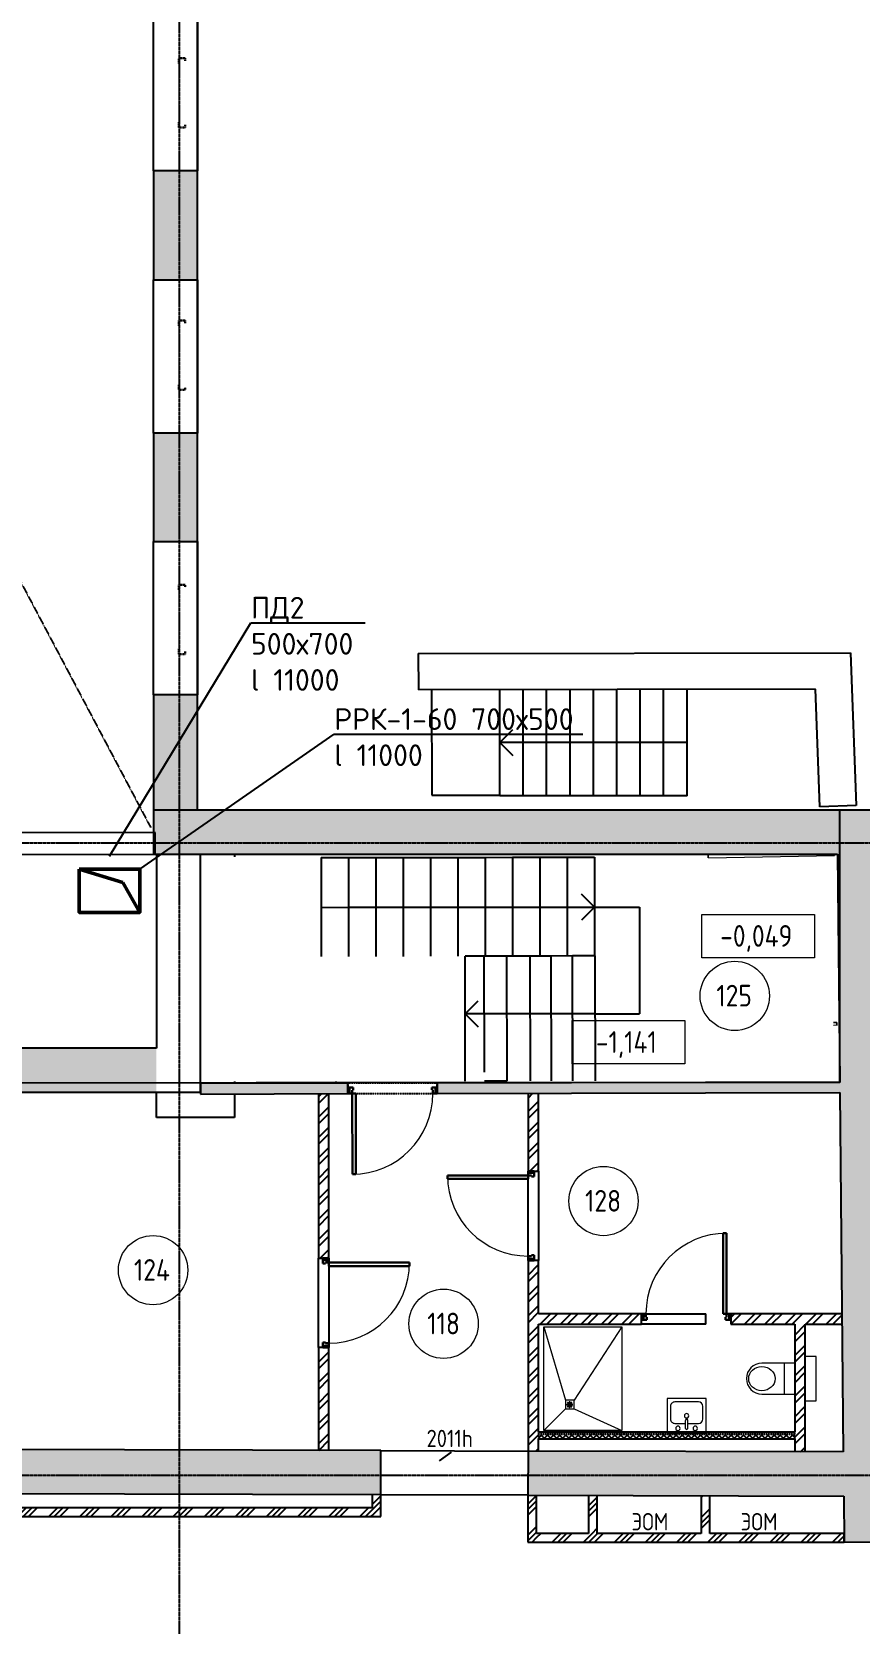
# Model space of a CAD drawing. Header units: millimetres. Extents: x -99936 to 523262, y -63190 to 327013.
# Drawn here: x 29404 to 38965, y 11537 to 29916 of the extents above; entities that cross this region are included whole.
import ezdxf
from ezdxf import colors
from ezdxf.entities.mleader import LeaderData, LeaderLine
from ezdxf.math import Vec2, Vec3

# ---------------------------------------------------------------- set-up
doc = ezdxf.new("R2010")
doc.units = ezdxf.units.MM
for name, pattern in [('ADSK_Линия сетки', [25, 20, -2.5, 0, -2.5]), ('ADSK_Сверху', [4.5, 3, -1.5]), ('ADSK_Снесено', [4.5, 3, -1.5])]:
    doc.linetypes.add(name, pattern=pattern)
for name, color, linetype, lineweight, true_color in [('_ Окна', 5, 'Continuous', 30, 0x0000ff), ('Линии', 7, 'Continuous', 9, 0x00a600), ('Обобщенные модели', 5, 'Continuous', 18, 0x0000ff), ('Стены внутренние', 5, 'Continuous', 18, 0x0000ff), ('Стены наружные', 1, 'ADSK_Снесено', 18, 0xff0000)]:
    doc.layers.add(name, color=color, linetype=linetype, lineweight=lineweight, true_color=true_color)
for name, color, linetype, lineweight in [('Аннотация', 7, 'Continuous', 9), ('Двери', 251, 'Continuous', 18), ('Лестницы', 7, 'Continuous', 18), ('Марки помещений', 7, 'Continuous', 20), ('Окна', 251, 'Continuous', 18), ('Отметки', 7, 'Continuous', 9), ('Перекрытие', 7, 'Continuous', 18), ('ПОДПОР', 1, 'Continuous', 50), ('Сантехника', 251, 'Continuous', 18), ('Сантехническое оборудование', 251, 'Continuous', 9), ('Стрелки вверх', 7, 'Continuous', 18)]:
    doc.layers.add(name, color=color, linetype=linetype, lineweight=lineweight)
doc.styles.add('GOST Common_1', font='GOST Common_0.ttf', dxfattribs={"width": 0.9, "height": 200})
doc.styles.add('GOST Common_2', font='GOST Common_0.ttf', dxfattribs={"width": 0.9, "height": 250})
doc.styles.add('ISOCPEUR', font='isocpeur.ttf', dxfattribs={"height": 250})
pattern_1 = [(45, (0, 0), (-179.6051, 179.6051), []), (45, (63.5, 0), (0, 359.2102), []), (45, (-63.5, 0), (0, 359.2102), [])]
pattern_2 = [(45, (0, 0), (-117.8655, 117.8655), []), (45, (78.58, 0), (-117.8655, 117.8655), [])]

# ---------------------------------------------------------------- blocks, each defined once
blk = doc.blocks.new('Витраж-тент со смещением вовне - 60мм 30 сдвиг-1467065-01 План 1-го этажа маркировочный')
at = {"layer": '_ Окна', "color": 161, "linetype": 'ADSK_Сверху', "true_color": 0xaaaaff}
for p, q in [((-400, 25), (-400, -45)), ((-400, 25), (-370, 25)), ((-400, -45), (-400, 25)), ((400, 25), (370, 25)), ((400, -45), (400, 25)), ((400, -45), (400, 25)), ((-340, -45), (-400, -45)), ((-340, -35), (-340, -45)), ((340, -35), (340, -45)), ((340, -45), (400, -45))]:
    blk.add_line(p, q, dxfattribs=at)
at = {"layer": 'Окна', "color": 161, "linetype": 'ADSK_Сверху', "true_color": 0xaaaaff}
blk.add_line((-340, -45), (340, -45), dxfattribs=at)
blk = doc.blocks.new('Типовая двутавровая балка _АСТО 20-93_ Балки - 75х140мм-790341-01 План 1-го этажа маркировочный')
at = {"layer": 'Линии', "color": 8, "lineweight": 18, "true_color": 0x808080}
for p, q in [((736, 3), (698, 3)), ((699, 37), (736, 37)), ((736, 37), (736, 0))]:
    blk.add_line(p, q, dxfattribs=at)
at = {"layer": 'Линии', "color": 252, "lineweight": 18, "true_color": 0x8c8c8c}
for p, q in [((736, 37), (699, 37)), ((699, 37), (736, 37)), ((736, 37), (736, 15)), ((736, 15), (736, 37)), ((736, 15), (736, 3)), ((736, 15), (736, 3)), ((736, 0), (736, 3))]:
    blk.add_line(p, q, dxfattribs=at)
at = {"layer": 'Линии', "color": 252, "lineweight": 18, "true_color": 0x979797}
for p in [(699, 37), (736, 3)]:
    blk.add_line(p, (736, 37), dxfattribs=at)
blk = doc.blocks.new('Типовая двутавровая балка _АСТО 20-93_ Балки - 75х140мм-790745-01 План 1-го этажа маркировочный')
at = {"layer": 'Линии', "color": 252, "lineweight": 18, "true_color": 0x979797}
for p, q in [((-730, 5), (-730, 3)), ((-730, -3), (-730, -37)), ((-725, -38), (730, -38)), ((730, -38), (730, -25))]:
    blk.add_line(p, q, dxfattribs=at)
at = {"layer": 'Линии', "color": 8, "lineweight": 18, "true_color": 0x808080}
for p, q in [((-730, -37), (-730, 5)), ((-652, 3), (-730, 3)), ((-354, -3), (-730, -3)), ((-725, -38), (730, -38)), ((730, -25), (730, -38))]:
    blk.add_line(p, q, dxfattribs=at)
at = {"layer": 'Линии', "color": 252, "lineweight": 18, "true_color": 0x8c8c8c}
for p, q in [((-730, 3), (-730, 4)), ((-730, 3), (-730, 4)), ((-730, 3), (-730, -3)), ((-730, -15), (-730, -3)), ((-730, -15), (-730, -3)), ((-730, -37), (-730, -15)), ((-730, -15), (-730, -37)), ((-725, -38), (730, -38)), ((-725, -38), (730, -38)), ((730, -38), (730, -25)), ((730, -25), (730, -38))]:
    blk.add_line(p, q, dxfattribs=at)
blk = doc.blocks.new('AC_Дверь_Однопольная - Д-19п 1030х2200h-2319717-01 План 1-го этажа маркировочный')
at = {"layer": 'Двери', "lineweight": 30}
for p, q in [((-465, 990), (-425, 990)), ((-465, 60), (-465, 990)), ((-425, 990), (-425, 60)), ((-515, 60), (-495, 60)), ((-515, -10), (-515, 60)), ((-495, 60), (-465, 60)), ((-495, -10), (-495, 60)), ((-495, 60), (-495, -10)), ((-425, 60), (-465, 60)), ((-465, 60), (-465, 20)), ((-465, 20), (-455, 20)), ((-455, 20), (-455, -10)), ((455, 20), (465, 20)), ((455, -10), (455, 20)), ((465, 60), (495, 60)), ((465, 20), (465, 60)), ((495, 60), (495, -10)), ((495, 60), (515, 60)), ((495, -10), (495, 60)), ((515, 60), (515, -10)), ((-495, -10), (-515, -10)), ((-455, -10), (-495, -10)), ((495, -10), (455, -10)), ((515, -10), (495, -10))]:
    blk.add_line(p, q, dxfattribs=at)
at = {"layer": 'Двери'}
blk.add_arc((-465, 60), 930, 0, 90, dxfattribs=at)
blk = doc.blocks.new('AC_Дверь_Однопольная - Д-18л 1030х2200h-2319665-01 План 1-го этажа маркировочный')
at = {"layer": 'Двери', "lineweight": 30}
for p, q in [((465, 990), (425, 990)), ((425, 990), (425, 60)), ((465, 60), (465, 990)), ((-495, 60), (-515, 60)), ((-515, 60), (-515, -10)), ((-465, 60), (-495, 60)), ((-495, 60), (-495, -10)), ((-495, -10), (-495, 60)), ((-465, 20), (-465, 60)), ((-455, 20), (-465, 20)), ((-455, -10), (-455, 20)), ((425, 60), (465, 60)), ((465, 20), (455, 20)), ((455, 20), (455, -10)), ((495, 60), (465, 60)), ((465, 60), (465, 20)), ((495, -10), (495, 60)), ((515, 60), (495, 60)), ((495, 60), (495, -10)), ((515, -10), (515, 60)), ((-515, -10), (-495, -10)), ((-495, -10), (-455, -10)), ((455, -10), (495, -10)), ((495, -10), (515, -10))]:
    blk.add_line(p, q, dxfattribs=at)
at = {"layer": 'Двери'}
blk.add_arc((465, 60), 930, 90, 180, dxfattribs=at)
blk = doc.blocks.new('AC_Дверь_Однопольная - Д-5л 1030х2200h-1983131-01 План 1-го этажа маркировочный')
at = {"layer": 'Двери', "lineweight": 30}
for p, q in [((465, 990), (425, 990)), ((425, 990), (425, 60)), ((465, 60), (465, 990)), ((-495, 60), (-515, 60)), ((-515, 60), (-515, -10)), ((-465, 60), (-495, 60)), ((-495, 60), (-495, -10)), ((-495, -10), (-495, 60)), ((-465, 20), (-465, 60)), ((-455, 20), (-465, 20)), ((-455, -10), (-455, 20)), ((425, 60), (465, 60)), ((465, 20), (455, 20)), ((455, 20), (455, -10)), ((495, 60), (465, 60)), ((465, 60), (465, 20)), ((495, -10), (495, 60)), ((515, 60), (495, 60)), ((495, 60), (495, -10)), ((515, -10), (515, 60)), ((-515, -10), (-495, -10)), ((-495, -10), (-455, -10)), ((455, -10), (495, -10)), ((495, -10), (515, -10))]:
    blk.add_line(p, q, dxfattribs=at)
at = {"layer": 'Двери'}
blk.add_arc((465, 60), 930, 90, 180, dxfattribs=at)
blk = doc.blocks.new('Туалет подвесной-Moderna R-Laufen - 000 White-2319019-01 План 1-го этажа маркировочный')
at = {"layer": 'Обобщенные модели'}
for p, q in [((-53, 442), (-53, 70)), ((303, 70), (303, 442)), ((-43, 180), (293, 180))]:
    blk.add_line(p, q, dxfattribs=at)
for centre, radius, start, end in [((125, 442), 178, 360, 180), ((-43, 190), 9.89, 180, 270), ((293, 190), 9.89, 270, 360), ((-43, 70), 9.89, 180, 270), ((293, 70), 9.89, 270, 360)]:
    blk.add_arc(centre, radius, start, end, dxfattribs=at)
blk.add_ellipse((125, 441), major_axis=(0, 152), ratio=0.916517, dxfattribs=at)
at = {"layer": 'Сантехника'}
for p, q in [((-130, -60), (-130, -185)), ((380, -185), (380, -60)), ((-130, -185), (380, -185))]:
    blk.add_line(p, q, dxfattribs=at)
blk = doc.blocks.new('4-slope_shower_with_drain_2858 - 1000х1200-2157423-01 План 1-го этажа маркировочный')
at = {"layer": 'Сантехническое оборудование'}
for p, q in [((-300, -300), (-300, 900)), ((-300, 900), (600, 900)), ((-300, 900), (-50, 50)), ((600, 900), (50, 50)), ((600, 900), (600, -300)), ((50, 50), (-50, 50)), ((-50, 50), (-50, -50)), ((-28, 5), (-11, 2)), ((-9, 6), (-23, 16)), ((-16, 23), (-6, 9)), ((-2, 11), (-5, 28)), ((5, 28), (2, 11)), ((6, 9), (16, 23)), ((23, 16), (9, 6)), ((11, 2), (28, 5)), ((50, -50), (50, 50)), ((-300, -300), (-50, -50)), ((-50, -50), (50, -50)), ((-11, -2), (-28, -5)), ((-23, -16), (-9, -6)), ((-6, -9), (-16, -23)), ((-5, -28), (-2, -11)), ((2, -11), (5, -28)), ((16, -23), (6, -9)), ((9, -6), (23, -16)), ((28, -5), (11, -2)), ((50, -50), (600, -300)), ((600, -300), (-300, -300))]:
    blk.add_line(p, q, dxfattribs=at)
for centre, radius, start, end in [((-29, 0), 5, 80, 280), ((-20, 20), 5, 35, 235), ((-12, 0), 2.19, 297.4259, 62.5741), ((-12, 0), 2.19, 6.9527, 62.5741), ((-8, 8), 2.19, 252.4259, 17.5741), ((-8, 8), 2.19, 252.4259, 294.142), ((-8, 8), 2.19, 335.858, 17.5741), ((0, 29), 5, 350, 190), ((0, 12), 2.19, 207.4259, 332.5741), ((0, 12), 2.19, 207.4259, 332.5741), ((8, 8), 2.19, 162.4259, 287.5741), ((8, 8), 2.19, 162.4259, 204.142), ((8, 8), 2.19, 231.9527, 287.5741), ((12, 0), 2.19, 117.4259, 242.5741), ((12, 0), 2.19, 117.4259, 173.0473), ((20, 20), 5, 305, 145), ((29, 0), 5, 260, 100), ((-20, -20), 5, 125, 325), ((-12, 0), 2.19, 297.4259, 353.0473), ((-8, -8), 2.19, 342.4259, 107.5741), ((-8, -8), 2.19, 65.858, 107.5741), ((-8, -8), 2.19, 342.4259, 38.0473), ((0, -29), 5, 170, 10), ((0, -12), 2.19, 27.4259, 152.5741), ((0, -12), 2.19, 27.4259, 152.5741), ((8, -8), 2.19, 72.4259, 197.5741), ((8, -8), 2.19, 155.858, 197.5741), ((8, -8), 2.19, 72.4259, 114.142), ((12, 0), 2.19, 186.9527, 242.5741), ((20, -20), 5, 215, 55)]:
    blk.add_arc(centre, radius, start, end, dxfattribs=at)
blk = doc.blocks.new('AC_Дверь_Однопольная - Д-19л 1030х2200h-2319549-01 План 1-го этажа маркировочный')
at = {"layer": 'Двери', "lineweight": 30}
for p, q in [((465, 990), (425, 990)), ((425, 990), (425, 60)), ((465, 60), (465, 990)), ((-495, 60), (-515, 60)), ((-515, 60), (-515, -10)), ((-465, 60), (-495, 60)), ((-495, 60), (-495, -10)), ((-495, -10), (-495, 60)), ((-465, 20), (-465, 60)), ((-455, 20), (-465, 20)), ((-455, -10), (-455, 20)), ((425, 60), (465, 60)), ((465, 20), (455, 20)), ((455, 20), (455, -10)), ((495, 60), (465, 60)), ((465, 60), (465, 20)), ((495, -10), (495, 60)), ((515, 60), (495, 60)), ((495, 60), (495, -10)), ((515, -10), (515, 60)), ((-515, -10), (-495, -10)), ((-495, -10), (-455, -10)), ((455, -10), (495, -10)), ((495, -10), (515, -10))]:
    blk.add_line(p, q, dxfattribs=at)
at = {"layer": 'Двери'}
blk.add_arc((465, 60), 930, 90, 180, dxfattribs=at)
blk = doc.blocks.new('ADSK_Марка_Помещение_ОдноЗначение - Номер-247393-01 План 1-го этажа маркировочный')
at = {"layer": 'Марки помещений'}
blk.add_circle((0, 0), 4, dxfattribs=at)
blk = doc.blocks.new('Высотные отметки - Рамка-5093-01 План 1-го этажа маркировочный')
at = {"layer": 'Аннотация', "lineweight": 20}
for p, q in [((-6.5, 0), (-6.5, 5)), ((-6.5, 5), (6.5, 5)), ((6.5, 5), (6.5, 0)), ((6.5, 0), (-6.5, 0))]:
    blk.add_line(p, q, dxfattribs=at)
blk = doc.blocks.new('Кухонная мойка-Одиночная - 450 x 400 мм-1905995-01 План 1-го этажа маркировочный')
at = {"layer": 'Сантехника'}
for p, q in [((241, 202), (-209, 202)), ((-209, 202), (-209, -198)), ((241, -198), (241, 202)), ((-171, 37), (-171, -109)), ((3, 88), (-120, 88)), ((3, 145), (3, 53)), ((28, 145), (28, 53)), ((152, 88), (28, 88)), ((203, -109), (203, 37)), ((-120, -160), (152, -160)), ((-209, -198), (241, -198))]:
    blk.add_line(p, q, dxfattribs=at)
for centre, radius, start, end in [((-120, 37), 50.8, 90, 180), ((-84, 145), 25.4, 360, 180), ((-84, 145), 25.4, 180, 360), ((16, 0), 25.4, 360, 180), ((16, 0), 25.4, 180, 0), ((16, 145), 12.7, 360, 180), ((16, 53), 12.7, 180, 0), ((116, 145), 25.4, 360, 180), ((116, 145), 25.4, 180, 360), ((152, 37), 50.8, 360, 90), ((-120, -109), 50.8, 180, 270), ((152, -109), 50.8, 270, 0)]:
    blk.add_arc(centre, radius, start, end, dxfattribs=at)

msp = doc.modelspace()

# ---------------------------------------------------------------- hatches: boundary and pattern name
at = {"layer": 'Стены внутренние', "lineweight": 25, "true_color": 0x636466}
for points in [[(38780.551, 12484.278), (39290.527, 12489.168), (39214.538, 20424.059), (38704.515, 20424.059), (38780.517, 12487.829)], [(30030.095, 17676.959), (30842.355, 17676.959), (30842.355, 18186.959), (18922.836, 18186.959), (18922.836, 17676.959), (28915.361, 17676.959)], [(33079.611, 13030.933), (33081.079, 13540.931), (16805.213, 13587.784), (16803.745, 13077.786), (32259.563, 13033.293)], [(38775.473, 13014.536), (38770.588, 13524.552), (35256.401, 13534.669), (35254.933, 13024.671), (38730.853, 13014.665)]]:
    msp.add_hatch(color=251, dxfattribs=at).paths.add_polyline_path(points)
h = msp.add_hatch(color=251, dxfattribs=at)
h.paths.add_polyline_path([(31352.497, 17656.341), (33051.924, 17660.363), (33051.64, 17780.362), (31352.355, 17776.341), (31352.448, 17676.959)])
h.paths.add_polyline_path([(34081.921, 17662.8), (38730.853, 17673.801), (38729.704, 17793.798), (34081.637, 17782.8), (34081.755, 17732.8)])
h = msp.add_hatch(dxfattribs=at)
h.set_pattern_fill('FP_2', color=251, style=0, pattern_type=2)
h.set_pattern_definition(pattern_2)
h.paths.add_polyline_path([(32832.372, 13541.647), (32832.372, 14729.843), (32712.372, 14729.843), (32712.372, 13541.992)])
h.paths.add_polyline_path([(32832.372, 15759.843), (32832.372, 17659.843), (32712.372, 17659.559), (32712.372, 15759.843), (32762.372, 15759.843)])
h = msp.add_hatch(dxfattribs=at)
h.set_pattern_fill('FP_2', color=251, style=0, pattern_type=2)
h.set_pattern_definition(pattern_2)
h.paths.add_polyline_path([(35252.372, 13534.68), (35252.372, 15735.57), (35132.372, 15735.57), (35132.372, 13535.026), (35230.517, 13534.743)])
h.paths.add_polyline_path([(35132.372, 16765.57), (35252.372, 16765.57), (35252.372, 17665.57), (35132.372, 17665.286), (35132.372, 16924.197)])
h = msp.add_hatch(dxfattribs=at)
h.set_pattern_fill('FP_2', color=251, style=0, pattern_type=2)
h.set_pattern_definition(pattern_2)
h.paths.add_polyline_path([(37472.372, 14998.768), (38211.73, 14998.768), (38211.73, 15118.768), (37472.372, 15118.768), (37472.372, 15048.768)])
h.paths.add_polyline_path([(35562.372, 14998.768), (36442.372, 14998.768), (36442.372, 15118.768), (35252.372, 15118.768), (35252.372, 14998.768), (35312.372, 14998.768)])
h = msp.add_hatch(dxfattribs=at)
h.set_pattern_fill('FP_2', color=251, style=0, pattern_type=2)
h.set_pattern_definition(pattern_2)
h.paths.add_polyline_path([(38331.73, 14998.768), (38756.471, 14998.768), (38755.321, 15118.768), (38211.73, 15118.768), (38211.73, 14998.768)])
h = msp.add_hatch(dxfattribs=at)
h.set_pattern_fill('FP_2', color=251, style=0, pattern_type=2)
h.set_pattern_definition(pattern_2)
h.paths.add_polyline_path([(38331.73, 13525.816), (38331.73, 14998.768), (38211.73, 14998.768), (38211.73, 13526.161)])
h = msp.add_hatch(dxfattribs=at)
h.set_pattern_fill('FP_4', color=251, style=0, pattern_type=2)
h.set_pattern_definition([(45, (0, 0), (-35.35534, 35.35534), []), (135, (0, 0), (-35.35534, -35.35534), [])])
h.paths.add_polyline_path([(36161.131, 13676.161), (38211.73, 13676.161), (38211.73, 13726.161), (35252.372, 13726.161), (35252.372, 13676.161), (35662.372, 13676.161)])
h = msp.add_hatch(color=251, dxfattribs=at)
h.paths.add_polyline_path([(35254.933, 13024.671), (35256.401, 13534.669), (35132.372, 13535.026), (35130.517, 13025.029), (35252.372, 13024.678)])
h.paths.add_polyline_path([(35254.933, 13024.671), (35254.933, 13024.741), (35254.933, 13534.669)])
h.paths.add_polyline_path([(33430.385, 13029.923), (33430.385, 13539.925), (33081.079, 13540.931), (33079.611, 13030.933), (33330.385, 13030.211)])
h = msp.add_hatch(dxfattribs=at)
h.set_pattern_fill('FP_3', color=251, style=0, pattern_type=2)
h.set_pattern_definition(pattern_1)
h.paths.add_polyline_path([(32259.563, 12779.925), (33330.385, 12779.925), (33330.385, 12879.925), (16570.071, 12879.925), (16570.071, 12779.925), (32004.573, 12779.925)])
h = msp.add_hatch(dxfattribs=at)
h.set_pattern_fill('FP_3', color=251, style=0, pattern_type=2)
h.set_pattern_definition(pattern_1)
h.paths.add_polyline_path([(33330.385, 12779.925), (33430.385, 12779.925), (33430.385, 13029.923), (33330.385, 13029.923), (33330.385, 12879.925)])
h = msp.add_hatch(dxfattribs=at)
h.set_pattern_fill('FP_3', color=251, style=0, pattern_type=2)
h.set_pattern_definition(pattern_1)
h.paths.add_polyline_path([(35130.517, 12485.235), (35230.517, 12485.235), (35230.517, 13024.741), (35130.517, 13024.741), (35130.517, 12585.235)])
h = msp.add_hatch(dxfattribs=at)
h.set_pattern_fill('FP_3', color=251, style=0, pattern_type=2)
h.set_pattern_definition(pattern_1)
h.paths.add_polyline_path([(35929.574, 12585.235), (35929.574, 13022.729), (35829.574, 13023.016), (35829.574, 12585.235)])
h = msp.add_hatch(dxfattribs=at)
h.set_pattern_fill('FP_3', color=251, style=0, pattern_type=2)
h.set_pattern_definition(pattern_1)
h.paths.add_polyline_path([(37198.013, 12585.235), (37229.574, 12585.235), (37229.574, 13018.986), (37129.574, 13019.274), (37129.574, 12585.235), (37162.437, 12585.235)])
h = msp.add_hatch(dxfattribs=at)
h.set_pattern_fill('FP_3', color=251, style=0, pattern_type=2)
h.set_pattern_definition(pattern_1)
h.paths.add_polyline_path([(35230.517, 12485.235), (38780.517, 12485.235), (38779.584, 12585.235), (35230.517, 12585.235)])
at = {"layer": 'Стены наружные', "linetype": 'Continuous', "lineweight": 25, "true_color": 0x636466}
h = msp.add_hatch(color=251, dxfattribs=at)
h.paths.add_polyline_path([(31317.016, 20934.059), (31317.016, 22264.92), (30807.016, 22264.92), (30807.016, 20934.059)])
h.paths.add_polyline_path([(30807.016, 24034.92), (31317.016, 24034.92), (31317.016, 25282.897), (30807.016, 25282.897)])
h.paths.add_polyline_path([(31317.016, 27052.897), (31317.016, 28312.873), (30807.016, 28312.873), (30807.016, 27052.897)])
h.paths.add_polyline_path([(31317.016, 30082.873), (31317.016, 31332.84), (30807.016, 31332.84), (30807.016, 30082.873)])
h.paths.add_polyline_path([(31317.016, 33102.84), (31317.016, 34405.128), (30807.016, 34405.128), (30807.016, 33102.84)])
h.paths.add_polyline_path([(31317.016, 36175.128), (31317.016, 37426.126), (30807.016, 37426.126), (30807.016, 36175.128)])
h.paths.add_polyline_path([(31317.016, 39196.126), (31317.016, 40455.128), (30807.016, 40455.128), (30807.016, 39196.126)])
h.paths.add_polyline_path([(31317.016, 42225.128), (31317.016, 43525.127), (30807.016, 43525.127), (30807.016, 42225.128)])
h = msp.add_hatch(color=251, dxfattribs=at)
h.paths.add_polyline_path([(46339.852, 20424.059), (46543.212, 20424.059), (46543.212, 20934.059), (45391.977, 20934.059), (45391.977, 20424.059), (45636.37, 20424.059)])
h.paths.add_polyline_path([(42686.552, 20424.059), (43576.977, 20424.059), (43576.977, 20934.059), (41597.582, 20934.059), (41597.582, 20424.059), (42515.943, 20424.623), (42630.339, 20425.478), (42630.349, 20424.059)])
h.paths.add_polyline_path([(39192.848, 20424.059), (39867.582, 20424.059), (39867.582, 20934.059), (30807.016, 20934.059), (30807.016, 20424.059), (38947.966, 20424.059)])

# ---------------------------------------------------------------- linework, layer by layer
at = {"linetype": 'ADSK_Линия сетки', "lineweight": 25}
for p, q in [((31109.91, -4984.787), (31109.91, 44534.787)), ((-11086.225, 20556.788), (57141.718, 20556.788)), ((-11086.225, 13256.788), (57141.718, 13256.788))]:
    msp.add_line(p, q, dxfattribs=at)
at = {"color": 251, "lineweight": 25, "true_color": 0x636466}
msp.add_lwpolyline([(11305.236, 20918.632), (11305.236, 17842.184), (18515.92, 17781.121), (38729.704, 17793.798), (38729.704, 20934.059), (31317.016, 20934.059), (31317.016, 43525.127), (18455.835, 43525.127), (18455.835, 20918.632), (11305.236, 20918.632)], dxfattribs=at)
at = {"layer": 'Аннотация', "color": 251, "lineweight": 25, "true_color": 0x636466}
msp.add_line((34109.082, 13421.663), (34249.481, 13521.113), dxfattribs=at)
at = {"layer": 'Лестницы', "color": 251, "lineweight": 25, "true_color": 0x636466}
for p, q in [((34806.041, 21099.186), (34806.041, 22323.711)), ((35076.141, 21099.186), (35076.141, 22324.019)), ((35076.141, 21099.186), (35076.141, 22324.019)), ((35346.241, 21099.186), (35346.241, 22324.328)), ((35346.241, 21099.186), (35346.241, 22324.328)), ((35616.341, 21099.186), (35616.341, 22324.637)), ((35616.341, 21099.186), (35616.341, 22324.637)), ((35886.441, 21099.186), (35886.441, 22324.946)), ((35886.441, 21099.186), (35886.441, 22324.946)), ((36156.541, 21099.186), (36156.541, 22325.255)), ((36156.541, 21099.186), (36156.541, 22325.255)), ((36426.641, 21099.186), (36426.641, 22325.563)), ((36426.641, 21099.186), (36426.641, 22325.563)), ((36696.741, 21099.186), (36696.741, 22325.872)), ((36696.741, 21099.186), (36696.741, 22325.872)), ((36966.841, 21099.186), (36966.841, 22326.181)), ((36966.841, 21099.186), (36966.841, 22326.181)), ((35076.141, 21099.186), (34806.041, 21099.186)), ((35346.241, 21099.186), (35076.141, 21099.186)), ((35616.341, 21099.186), (35346.241, 21099.186)), ((35886.441, 21099.186), (35616.341, 21099.186)), ((36156.541, 21099.186), (35886.441, 21099.186)), ((36426.641, 21099.186), (36156.541, 21099.186)), ((36696.741, 21099.186), (36426.641, 21099.186)), ((36966.841, 21099.186), (36696.741, 21099.186)), ((32743.327, 20385.979), (33058.827, 20386.306)), ((32743.327, 20385.979), (33058.827, 20386.306)), ((32743.327, 20385.979), (32744.51, 19242.799)), ((32743.327, 20385.979), (32744.51, 19242.799)), ((32743.327, 20385.979), (32744.51, 19242.799)), ((32743.327, 20385.979), (32744.51, 19242.799)), ((33058.827, 20386.306), (33374.327, 20386.632)), ((33058.827, 20386.306), (33374.327, 20386.632)), ((33058.827, 20386.306), (33060.009, 19243.547)), ((33058.827, 20386.306), (33060.009, 19243.547)), ((33058.827, 20386.306), (33060.009, 19243.547)), ((33058.827, 20386.306), (33060.009, 19243.547)), ((33374.327, 20386.632), (33689.827, 20386.959)), ((33374.327, 20386.632), (33689.827, 20386.959)), ((33374.327, 20386.632), (33375.509, 19244.296)), ((33374.327, 20386.632), (33375.509, 19244.296)), ((33374.327, 20386.632), (33375.509, 19244.296)), ((33374.327, 20386.632), (33375.509, 19244.296)), ((33689.827, 20386.959), (34005.326, 20387.285)), ((33689.827, 20386.959), (34005.326, 20387.285)), ((33689.827, 20386.959), (33691.008, 19245.044)), ((33689.827, 20386.959), (33691.008, 19245.044)), ((33689.827, 20386.959), (33691.008, 19245.044)), ((33689.827, 20386.959), (33691.008, 19245.044)), ((34005.326, 20387.285), (34320.826, 20387.612)), ((34005.326, 20387.285), (34320.826, 20387.612)), ((34005.326, 20387.285), (34006.508, 19245.792)), ((34005.326, 20387.285), (34006.508, 19245.792)), ((34005.326, 20387.285), (34006.508, 19245.792)), ((34005.326, 20387.285), (34006.508, 19245.792)), ((34320.826, 20387.612), (34636.326, 20387.938)), ((34320.826, 20387.612), (34636.326, 20387.938)), ((34320.826, 20387.612), (34322.007, 19246.54)), ((34320.826, 20387.612), (34322.007, 19246.54)), ((34320.826, 20387.612), (34322.007, 19246.54)), ((34320.826, 20387.612), (34322.007, 19246.54)), ((34636.326, 20387.938), (34951.826, 20388.265)), ((34636.326, 20387.938), (34951.826, 20388.265)), ((34636.326, 20387.938), (34637.506, 19247.288)), ((34636.326, 20387.938), (34637.506, 19247.288)), ((34636.326, 20387.938), (34637.506, 19247.288)), ((34636.326, 20387.938), (34637.506, 19247.288)), ((34951.826, 20388.265), (35267.326, 20388.591)), ((34951.826, 20388.265), (35267.326, 20388.591)), ((34951.826, 20388.265), (34953.006, 19248.037)), ((34951.826, 20388.265), (34953.006, 19248.037)), ((34951.826, 20388.265), (34953.006, 19248.037)), ((34951.826, 20388.265), (34953.006, 19248.037)), ((35267.326, 20388.591), (35582.826, 20388.918)), ((35267.326, 20388.591), (35582.826, 20388.918)), ((35267.326, 20388.591), (35268.505, 19248.785)), ((35267.326, 20388.591), (35268.505, 19248.785)), ((35267.326, 20388.591), (35268.505, 19248.785)), ((35267.326, 20388.591), (35268.505, 19248.785)), ((35582.826, 20388.918), (35898.19, 20389.244)), ((35582.826, 20388.918), (35898.19, 20389.244)), ((35582.826, 20388.918), (35584.005, 19249.533)), ((35582.826, 20388.918), (35584.005, 19249.533)), ((35582.826, 20388.918), (35584.005, 19249.533)), ((35582.826, 20388.918), (35584.005, 19249.533)), ((35898.325, 20389.244), (35899.504, 19250.281)), ((35898.325, 20389.244), (35899.504, 19250.281)), ((34625.423, 19247.26), (34404.182, 19246.735)), ((34407.6, 17805.571), (34404.182, 19246.735)), ((34885.426, 19247.876), (34625.423, 19247.26)), ((34628.596, 17909.218), (34625.423, 19247.26)), ((34628.596, 17909.218), (34625.423, 19247.26)), ((35155.021, 19248.516), (34885.426, 19247.876)), ((34888.844, 17806.71), (34885.426, 19247.876)), ((34888.844, 17806.71), (34885.426, 19247.876)), ((35398.43, 19249.093), (35155.021, 19248.516)), ((35158.439, 17807.348), (35155.021, 19248.516)), ((35158.439, 17807.348), (35155.021, 19248.516)), ((35646.436, 19249.681), (35398.43, 19249.093)), ((35401.848, 17807.924), (35398.43, 19249.093)), ((35401.848, 17807.924), (35398.43, 19249.093)), ((35905.456, 19250.295), (35646.436, 19249.681)), ((35649.854, 17808.511), (35646.436, 19249.681)), ((35649.854, 17808.511), (35646.436, 19249.681)), ((35908.874, 17809.124), (35905.456, 19250.295)), ((35908.874, 17809.124), (35905.456, 19250.295)), ((34888.844, 17806.71), (34628.841, 17806.095))]:
    msp.add_line(p, q, dxfattribs=at)
at = {"layer": 'Линии', "color": 251, "linetype": 'ADSK_Сверху', "lineweight": 25, "true_color": 0x636466}
msp.add_line((18997.835, 42983.127), (30775.016, 20733.793), dxfattribs=at)
at = {"layer": 'Линии', "color": 251, "lineweight": 25, "true_color": 0x636466}
for p, q in [((33864.864, 22741.635), (38853.288, 22747.338)), ((33864.864, 22741.635), (33865.343, 22322.635)), ((38853.288, 22747.338), (38920.202, 20986.689)), ((38449.927, 22327.877), (33865.343, 22322.635)), ((38501.505, 20970.776), (38449.927, 22327.877)), ((38920.202, 20986.689), (38501.505, 20970.776)), ((31742.355, 20424.059), (31742.355, 20393.369)), ((35898.92, 19814.244), (36416.957, 19814.244)), ((36416.957, 19814.244), (36416.957, 18582.164)), ((35907.041, 18582.164), (36416.957, 18582.164)), ((30842.355, 17383.923), (30842.355, 17676.959)), ((31742.355, 17799.264), (31742.355, 17777.264)), ((31742.355, 17657.264), (31742.355, 17383.923)), ((32916.277, 17780.042), (32916.491, 17802.043)), ((31742.355, 17383.923), (30842.355, 17383.923))]:
    msp.add_line(p, q, dxfattribs=at)
at = {"layer": 'Перекрытие', "color": 251, "lineweight": 25, "true_color": 0x636466}
for p, q in [((34017.206, 22322.809), (34020.091, 21106.542)), ((34807.807, 21104.578), (34804.915, 22323.709)), ((34020.091, 21106.542), (34807.807, 21104.578))]:
    msp.add_line(p, q, dxfattribs=at)
at = {"layer": 'ПОДПОР'}
for p, q in [((30454.783, 20097.785), (29951.989, 20252.633)), ((30649.138, 19752.633), (30454.783, 20097.785))]:
    msp.add_line(p, q, dxfattribs=at)
msp.add_lwpolyline([(29951.989, 20252.633), (30649.138, 20252.633), (30649.138, 19752.633), (29951.989, 19752.633)], close=True, dxfattribs=at)
at = {"layer": 'Стены внутренние', "color": 251, "lineweight": 25, "true_color": 0x636466}
for p, q in [((30826.793, 20673.644), (18965.835, 20652.473)), ((30827.239, 20423.645), (30826.793, 20673.644)), ((26709.989, 20416.296), (30827.239, 20423.645)), ((30842.355, 20424.059), (30842.355, 18186.959)), ((31352.355, 17676.959), (31352.355, 20424.059)), ((38704.515, 20424.059), (38729.704, 17793.798)), ((30842.355, 18186.959), (26709.989, 18186.959)), ((18412.836, 17676.959), (31352.355, 17676.959)), ((33051.64, 17780.362), (31352.213, 17776.341)), ((31352.213, 17776.341), (31352.497, 17656.341)), ((31352.497, 17656.341), (33051.924, 17660.363)), ((32712.372, 17659.559), (32712.372, 15759.843)), ((32832.372, 15759.843), (32832.372, 17659.843)), ((33051.758, 17730.363), (33051.64, 17780.362)), ((38729.704, 17793.798), (34081.637, 17782.8)), ((34081.637, 17782.8), (34081.755, 17732.8)), ((34081.921, 17662.8), (38730.853, 17673.801)), ((35132.372, 17665.286), (35132.372, 16765.57)), ((35252.372, 16765.57), (35252.372, 17665.57)), ((38730.853, 17673.801), (38770.588, 13524.552)), ((35202.372, 16765.57), (35252.372, 16765.57)), ((35252.372, 16765.57), (35252.372, 15735.57)), ((35132.372, 15785.57), (35132.372, 16675.57)), ((32712.372, 15759.843), (32762.372, 15759.843)), ((32712.372, 14729.843), (32712.372, 15759.843)), ((32832.372, 15669.843), (32832.372, 14779.843)), ((35132.372, 15735.57), (35132.372, 13535.026)), ((35252.372, 15735.57), (35202.372, 15735.57)), ((35252.372, 15118.768), (35252.372, 15735.57)), ((36442.372, 15118.768), (35252.372, 15118.768)), ((36492.372, 15118.768), (37183.859, 15118.768)), ((37184.709, 14998.768), (37183.859, 15118.768)), ((38755.321, 15118.768), (37472.372, 15118.768)), ((35252.372, 14998.768), (36442.372, 14998.768)), ((35252.372, 13751.161), (35252.372, 14998.768)), ((36442.372, 14998.768), (36442.372, 15048.768)), ((37184.709, 14998.768), (36442.372, 14998.768)), ((37471.24, 15048.768), (37471.24, 14998.768)), ((37472.372, 14998.768), (37471.24, 14998.768)), ((37472.372, 15048.768), (37472.372, 14998.768)), ((37472.372, 14998.768), (38211.73, 14998.768)), ((38211.73, 14998.768), (38211.73, 13751.161)), ((38331.73, 14998.768), (38756.471, 14998.768)), ((38331.73, 13525.816), (38331.73, 14998.768)), ((32712.372, 14729.843), (32712.372, 13541.992)), ((32762.372, 14729.843), (32712.372, 14729.843)), ((32832.372, 13541.647), (32832.372, 14729.843)), ((38211.73, 13751.161), (35252.372, 13751.161)), ((35252.372, 13676.161), (38211.73, 13676.161)), ((35252.372, 13534.68), (35252.372, 13676.161)), ((38211.73, 13676.161), (38211.73, 13526.161)), ((33430.385, 13539.925), (28195.793, 13554.994)), ((33430.385, 13029.923), (33430.385, 13539.925)), ((33430.385, 13539.925), (35132.372, 13535.026)), ((35132.372, 13535.026), (35130.517, 13025.029)), ((38770.588, 13524.552), (35132.372, 13535.026)), ((33430.385, 13029.923), (16570.071, 13078.459)), ((33330.385, 12879.925), (16670.071, 12879.925)), ((33330.385, 13030.211), (33330.385, 12879.925)), ((35130.517, 13025.029), (33430.385, 13029.923)), ((33430.385, 12779.925), (33430.385, 13029.923)), ((35130.517, 13025.029), (38775.473, 13014.536)), ((35130.517, 13025.029), (35130.517, 12485.235)), ((35230.517, 12585.235), (35230.517, 13024.741)), ((35829.574, 13023.016), (35829.574, 12585.235)), ((35929.574, 12585.235), (35929.574, 13022.729)), ((37129.574, 13019.274), (37129.574, 12585.235)), ((37229.574, 12585.235), (37229.574, 13018.986)), ((38775.473, 13014.536), (38780.551, 12484.278)), ((16570.071, 12779.925), (33430.385, 12779.925)), ((35829.574, 12585.235), (35230.517, 12585.235)), ((37129.574, 12585.235), (35929.574, 12585.235)), ((38780.517, 12585.235), (37229.574, 12585.235)), ((38780.517, 12485.235), (38780.517, 12585.235)), ((35130.517, 12485.235), (38780.517, 12485.235)), ((38780.551, 12484.278), (39710.259, 12493.191))]:
    msp.add_line(p, q, dxfattribs=at)
at = {"layer": 'Стены внутренние', "color": 251, "linetype": 'ADSK_Снесено', "lineweight": 25, "true_color": 0x636466}
for p, q in [((34081.637, 17782.8), (33051.64, 17780.362)), ((33051.64, 17780.362), (33051.758, 17730.363)), ((33141.924, 17660.576), (34031.921, 17662.682)), ((34081.755, 17732.8), (34081.637, 17782.8))]:
    msp.add_line(p, q, dxfattribs=at)
at = {"layer": 'Стены наружные', "color": 251, "linetype": 'Continuous', "lineweight": 25, "true_color": 0x636466}
for p, q in [((30807.016, 28312.873), (30807.016, 30082.873)), ((31317.016, 30082.873), (31317.016, 28312.873)), ((31317.016, 28312.873), (30807.016, 28312.873)), ((30807.016, 28312.873), (30807.016, 27052.897)), ((31317.016, 27052.897), (31317.016, 28312.873)), ((30807.016, 27052.897), (31317.016, 27052.897)), ((30807.016, 25282.897), (30807.016, 27052.897)), ((31317.016, 27052.897), (31317.016, 25282.897)), ((31317.016, 25282.897), (30807.016, 25282.897)), ((30807.016, 25282.897), (30807.016, 24034.92)), ((31317.016, 24034.92), (31317.016, 25282.897)), ((30807.016, 24034.92), (31317.016, 24034.92)), ((30807.016, 22264.92), (30807.016, 24034.92)), ((31317.016, 24034.92), (31317.016, 22264.92)), ((31317.016, 22264.92), (30807.016, 22264.92)), ((30807.016, 22264.92), (30807.016, 20424.059)), ((31317.016, 20934.059), (31317.016, 22264.92)), ((39867.582, 20934.059), (30807.016, 20934.059)), ((30807.016, 20424.059), (38704.515, 20424.059))]:
    msp.add_line(p, q, dxfattribs=at)
at = {"layer": 'Стены наружные', "color": 251, "lineweight": 25, "true_color": 0x636466}
for p, q in [((35252.372, 13751.161), (35252.372, 13676.161)), ((38211.73, 13739.161), (35252.372, 13739.161)), ((38211.73, 13727.161), (35252.372, 13727.161)), ((38211.73, 13726.161), (35252.372, 13726.161)), ((38211.73, 13676.161), (38211.73, 13751.161))]:
    msp.add_line(p, q, dxfattribs=at)
at = {"layer": 'Стрелки вверх', "color": 251, "lineweight": 25, "true_color": 0x636466}
for p, q in [((34806.041, 21712.686), (34956.041, 21862.686)), ((34806.041, 21712.686), (34956.041, 21562.686)), ((35076.141, 21712.686), (34806.364, 21712.686)), ((35346.241, 21712.686), (35076.141, 21712.686)), ((35616.341, 21712.686), (35346.241, 21712.686)), ((35886.441, 21712.686), (35616.341, 21712.686)), ((36156.541, 21712.686), (35886.441, 21712.686)), ((36426.641, 21712.686), (36156.541, 21712.686)), ((36696.741, 21712.686), (36426.641, 21712.686)), ((36966.841, 21712.686), (36696.741, 21712.686)), ((35898.92, 19814.244), (35748.765, 19964.089)), ((32743.922, 19810.98), (33059.422, 19811.306)), ((33059.422, 19811.306), (33374.922, 19811.633)), ((33374.922, 19811.633), (33690.422, 19811.959)), ((33690.422, 19811.959), (34005.921, 19812.286)), ((34005.921, 19812.286), (34321.421, 19812.612)), ((34321.421, 19812.612), (34636.921, 19812.938)), ((34636.921, 19812.938), (34952.421, 19813.265)), ((34952.421, 19813.265), (35267.921, 19813.591)), ((35267.921, 19813.591), (35583.421, 19813.918)), ((35583.421, 19813.918), (35898.92, 19814.244)), ((35898.92, 19814.244), (35749.076, 19664.089)), ((34405.758, 18582.164), (34555.758, 18732.164)), ((34627, 18582.164), (34405.758, 18582.164)), ((34405.758, 18582.164), (34555.758, 18432.164)), ((34887.005, 18582.164), (34627, 18582.164)), ((35156.601, 18582.164), (34887.005, 18582.164)), ((35400.012, 18582.164), (35156.601, 18582.164)), ((35648.019, 18582.164), (35400.012, 18582.164)), ((35907.041, 18582.164), (35648.019, 18582.164))]:
    msp.add_line(p, q, dxfattribs=at)

# ---------------------------------------------------------------- block references
at = {"layer": '_ Окна', "color": 251, "linetype": 'ADSK_Сверху', "lineweight": 25, "true_color": 0x636466, "rotation": 270.0000000000002}
for p in [(31147.016, 29212.873), (31147.016, 26182.897), (31147.016, 23134.92)]:
    msp.add_blockref('Витраж-тент со смещением вовне - 60мм 30 сдвиг-1467065-01 План 1-го этажа маркировочный', p, dxfattribs=at)
at = {"layer": 'Двери', "color": 251, "lineweight": 25, "true_color": 0x636466}
for name, p, rotation in [('AC_Дверь_Однопольная - Д-5л 1030х2200h-1983131-01 План 1-го этажа маркировочный', (33566.78, 17721.581), 180.1355789696468), ('AC_Дверь_Однопольная - Д-19л 1030х2200h-2319549-01 План 1-го этажа маркировочный', (35192.372, 16250.57), 89.99999999999982), ('AC_Дверь_Однопольная - Д-19п 1030х2200h-2319717-01 План 1-го этажа маркировочный', (32772.372, 15244.843), 269.9999999999999)]:
    msp.add_blockref(name, p, dxfattribs=dict(at, rotation=rotation))
msp.add_blockref('AC_Дверь_Однопольная - Д-18л 1030х2200h-2319665-01 План 1-го этажа маркировочный', (36957.372, 15058.768), dxfattribs=at)
at = {"layer": 'Линии', "color": 251, "lineweight": 25, "true_color": 0x636466, "rotation": 1.152966954664899}
for name, p in [('Типовая двутавровая балка _АСТО 20-93_ Балки - 75х140мм-790745-01 План 1-го этажа маркировочный', (37939.847, 20434.183)), ('Типовая двутавровая балка _АСТО 20-93_ Балки - 75х140мм-790341-01 План 1-го этажа маркировочный', (37961.061, 18431.757))]:
    msp.add_blockref(name, p, dxfattribs=at)
at = {"layer": 'Марки помещений', "color": 251, "lineweight": 25, "true_color": 0x636466, "xscale": 99.99999999999993, "yscale": 99.99999999999993, "zscale": 99.99999999999993}
for p in [(37517.885, 18789.066), (36002.446, 16420.835), (30803.553, 15622.91), (34156.726, 15004.097)]:
    msp.add_blockref('ADSK_Марка_Помещение_ОдноЗначение - Номер-247393-01 План 1-го этажа маркировочный', p, dxfattribs=at)
at = {"layer": 'Отметки', "color": 251, "lineweight": 25, "true_color": 0x636466, "xscale": 99.99999999999993, "yscale": 99.99999999999993, "zscale": 99.99999999999993}
for p in [(37789.301, 19229.401), (36290.394, 18004.173)]:
    msp.add_blockref('Высотные отметки - Рамка-5093-01 План 1-го этажа маркировочный', p, dxfattribs=at)
at = {"layer": 'Сантехника', "color": 251, "lineweight": 25, "true_color": 0x636466}
for name, p, rotation in [('Туалет подвесной-Moderna R-Laufen - 000 White-2319019-01 План 1-го этажа маркировочный', (38271.73, 14245.768), 89.99999999999982), ('Кухонная мойка-Одиночная - 450 x 400 мм-1905995-01 План 1-го этажа маркировочный', (36977.352, 13942.082), 180)]:
    msp.add_blockref(name, p, dxfattribs=dict(at, rotation=rotation))
at = {"layer": 'Сантехническое оборудование', "color": 251, "lineweight": 25, "true_color": 0x636466}
msp.add_blockref('4-slope_shower_with_drain_2858 - 1000х1200-2157423-01 План 1-го этажа маркировочный', (35612.372, 14070.768), dxfattribs=at)

# ---------------------------------------------------------------- texts
at = {"layer": 'Аннотация', "color": 251, "lineweight": 25, "true_color": 0x636466, "char_height": 200, "attachment_point": 1, "style": 'GOST Common_1'}
for s, insert, width in [('2011h', (33960.581, 13780.686), 692.658), ('ЭОМ', (36325.924, 12819.473), 555.56944), ('ЭОМ', (37585.924, 12819.473), 555.56944)]:
    msp.add_mtext(s, dxfattribs=dict(at, insert=insert, width=width))
at = {"layer": 'Марки помещений', "color": 251, "lineweight": 25, "true_color": 0x636466, "char_height": 250, "attachment_point": 1, "style": 'GOST Common_2'}
for s, insert, width in [('125', (37305.477, 18916.792), 526.70869), ('128', (35790.039, 16548.56), 526.70869), ('124', (30582.596, 15750.635), 548.35425), ('118', (33968.169, 15131.822), 468.98719)]:
    msp.add_mtext(s, dxfattribs=dict(at, insert=insert, width=width))
at = {"layer": 'Отметки', "color": 251, "lineweight": 25, "true_color": 0x636466, "char_height": 250, "attachment_point": 1, "line_spacing_factor": 1.022761, "style": 'GOST Common_2'}
for s, insert, width in [('-0,049', (37349.311, 19606.108), 1055.97624), ('-1,141', (35914.517, 18380.88), 902.10542)]:
    msp.add_mtext(s, dxfattribs=dict(at, insert=insert, width=width))

# ---------------------------------------------------------------- leaders
ml = msp.add_multileader_mtext('Standard')
ml.set_content('ПД2\\P500х700\\Pl 11000', color=256, style='ISOCPEUR')
ml.set_leader_properties()
ml.build(insert=Vec2(0, 0))
ml.multileader.update_dxf_attribs({"text_left_attachment_type": 6, "text_right_attachment_type": 6, "dogleg_length": 0.36, "arrow_head_size": 0.18})
ctx = ml.context
ctx.base_point, ctx.char_height, ctx.arrow_head_size, ctx.landing_gap_size, ctx.plane_origin = Vec3(31933.319, 23094.236), 250, 0.18, 0.09, Vec3(32240.631, 22294.945)
ctx.left_attachment, ctx.right_attachment = 6, 6
notes = []
notes.append((ctx, [(1, (1, 1, 0), (31932.959, 23094.236), (1, 0), 0.36, [(0, [(30300.564, 20399.612)], 0, [])])]))
ctx.mtext.insert, ctx.mtext.flow_direction = Vec3(31933.409, 23394.236), 5
ml = msp.add_multileader_mtext('Standard')
ml.set_content('РРК-1-60 700х500\\Pl 11000', color=256, style='ISOCPEUR')
ml.set_leader_properties()
ml.build(insert=Vec2(0, 0))
ml.multileader.update_dxf_attribs({"text_left_attachment_type": 6, "text_right_attachment_type": 6, "dogleg_length": 0.36, "arrow_head_size": 0.18})
ctx = ml.context
ctx.base_point, ctx.char_height, ctx.arrow_head_size, ctx.landing_gap_size, ctx.plane_origin = Vec3(32894.904, 21808.539), 250, 0.18, 0.09, Vec3(31004.705, 20083.54)
ctx.left_attachment, ctx.right_attachment = 6, 6
notes.append((ctx, [(0, (1, 1, 0), (32894.544, 21808.539), (1, 0), 0.36, [(0, [(30649.138, 20252.633)], 0, [])])]))
ctx.mtext.insert, ctx.mtext.flow_direction = Vec3(32894.994, 22108.539), 5
for ctx, leaders in notes:
    for number, flags, end, landing, length, lines in leaders:
        leader = LeaderData()
        leader.index, (leader.has_last_leader_line, leader.has_dogleg_vector, leader.attachment_direction) = number, flags
        leader.last_leader_point, leader.dogleg_vector, leader.dogleg_length = Vec3(end), Vec3(landing), length
        for number, points, colour, breaks in lines:
            line = LeaderLine()
            line.index, line.vertices, line.color, line.breaks = number, Vec3.list(points), colors.encode_raw_color(colour), breaks
            leader.lines.append(line)
        ctx.leaders.append(leader)

doc.saveas('drawing.dxf')
